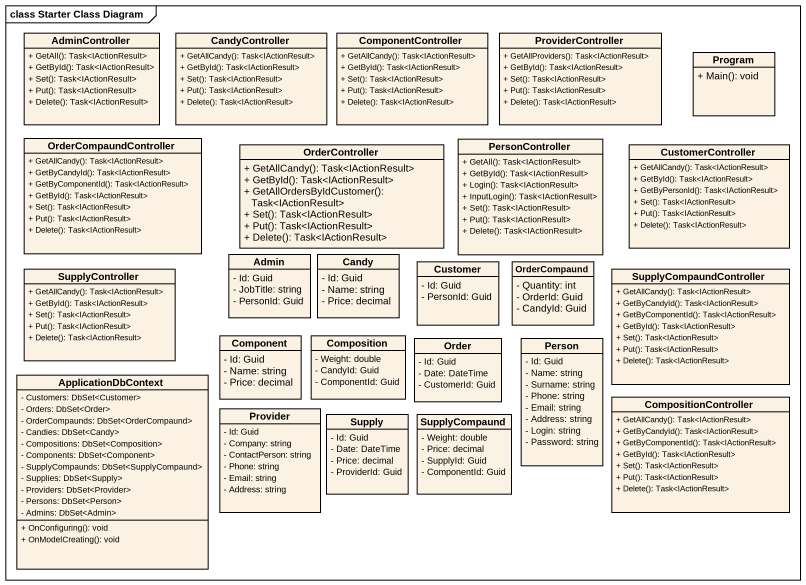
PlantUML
@startuml
mainframe class Starter Class Diagram
hide circle
hide empty members
skinparam classAttributeIconSize 0
class AdminController {
  + GetAll(): Task<IActionResult>
  + GetById(): Task<IActionResult>
  + Set(): Task<IActionResult>
  + Put(): Task<IActionResult>
  + Delete(): Task<IActionResult>
}
class CandyController {
  + GetAllCandy(): Task<IActionResult>
  + GetById(): Task<IActionResult>
  + Set(): Task<IActionResult>
  + Put(): Task<IActionResult>
  + Delete(): Task<IActionResult>
}
class ComponentController {
  + GetAllCandy(): Task<IActionResult>
  + GetById(): Task<IActionResult>
  + Set(): Task<IActionResult>
  + Put(): Task<IActionResult>
  + Delete(): Task<IActionResult>
}
class ProviderController {
  + GetAllProviders(): Task<IActionResult>
  + GetById(): Task<IActionResult>
  + Set(): Task<IActionResult>
  + Put(): Task<IActionResult>
  + Delete(): Task<IActionResult>
}
class Program {
  + Main(): void
}
class OrderCompaundController {
  + GetAllCandy(): Task<IActionResult>
  + GetByCandyId(): Task<IActionResult>
  + GetByComponentId(): Task<IActionResult>
  + GetById(): Task<IActionResult>
  + Set(): Task<IActionResult>
  + Put(): Task<IActionResult>
  + Delete(): Task<IActionResult>
}
class OrderController {
  + GetAllCandy(): Task<IActionResult>
  + GetById(): Task<IActionResult>
  + GetAllOrdersByIdCustomer(): Task<IActionResult>
  + Set(): Task<IActionResult>
  + Put(): Task<IActionResult>
  + Delete(): Task<IActionResult>
}
class PersonController {
  + GetAll(): Task<IActionResult>
  + GetById(): Task<IActionResult>
  + Login(): Task<IActionResult>
  + InputLogin(): Task<IActionResult>
  + Set(): Task<IActionResult>
  + Put(): Task<IActionResult>
  + Delete(): Task<IActionResult>
}
class CustomerController {
  + GetAllCandy(): Task<IActionResult>
  + GetById(): Task<IActionResult>
  + GetByPersonId(): Task<IActionResult>
  + Set(): Task<IActionResult>
  + Put(): Task<IActionResult>
  + Delete(): Task<IActionResult>
}
class SupplyController {
  + GetAllCandy(): Task<IActionResult>
  + GetById(): Task<IActionResult>
  + Set(): Task<IActionResult>
  + Put(): Task<IActionResult>
  + Delete(): Task<IActionResult>
}
class Admin {
  - Id: Guid
  - JobTitle: string
  - PersonId: Guid
}
class Candy {
  - Id: Guid
  - Name: string
  - Price: decimal
}
class Customer {
  - Id: Guid
  - PersonId: Guid
}
class OrderCompaund {
  - Quantity: int
  - OrderId: Guid
  - CandyId: Guid
}
class SupplyCompaundController {
  + GetAllCandy(): Task<IActionResult>
  + GetByCandyId(): Task<IActionResult>
  + GetByComponentId(): Task<IActionResult>
  + GetById(): Task<IActionResult>
  + Set(): Task<IActionResult>
  + Put(): Task<IActionResult>
  + Delete(): Task<IActionResult>
}
class "Component" as Component_ {
  - Id: Guid
  - Name: string
  - Price: decimal
}
class Composition {
  - Weight: double
  - CandyId: Guid
  - ComponentId: Guid
}
class Order {
  - Id: Guid
  - Date: DateTime
  - CustomerId: Guid
}
class "Person" as Person_ {
  - Id: Guid
  - Name: string
  - Surname: string
  - Phone: string
  - Email: string
  - Address: string
  - Login: string
  - Password: string
}
class ApplicationDbContext {
  - Customers: DbSet<Customer>
  - Orders: DbSet<Order>
  - OrderCompaunds: DbSet<OrderCompaund>
  - Candies: DbSet<Candy>
  - Compositions: DbSet<Composition>
  - Components: DbSet<Component>
  - SupplyCompaunds: DbSet<SupplyCompaund>
  - Supplies: DbSet<Supply>
  - Providers: DbSet<Provider>
  - Persons: DbSet<Person>
  - Admins: DbSet<Admin>
  + OnConfiguring(): void
  + OnModelCreating(): void
}
class CompositionController {
  + GetAllCandy(): Task<IActionResult>
  + GetByCandyId(): Task<IActionResult>
  + GetByComponentId(): Task<IActionResult>
  + GetById(): Task<IActionResult>
  + Set(): Task<IActionResult>
  + Put(): Task<IActionResult>
  + Delete(): Task<IActionResult>
}
class Provider {
  - Id: Guid
  - Company: string
  - ContactPerson: string
  - Phone: string
  - Email: string
  - Address: string
}
class Supply {
  - Id: Guid
  - Date: DateTime
  - Price: decimal
  - ProviderId: Guid
}
class SupplyCompaund {
  - Weight: double
  - Price: decimal
  - SupplyId: Guid
  - ComponentId: Guid
}
@enduml
